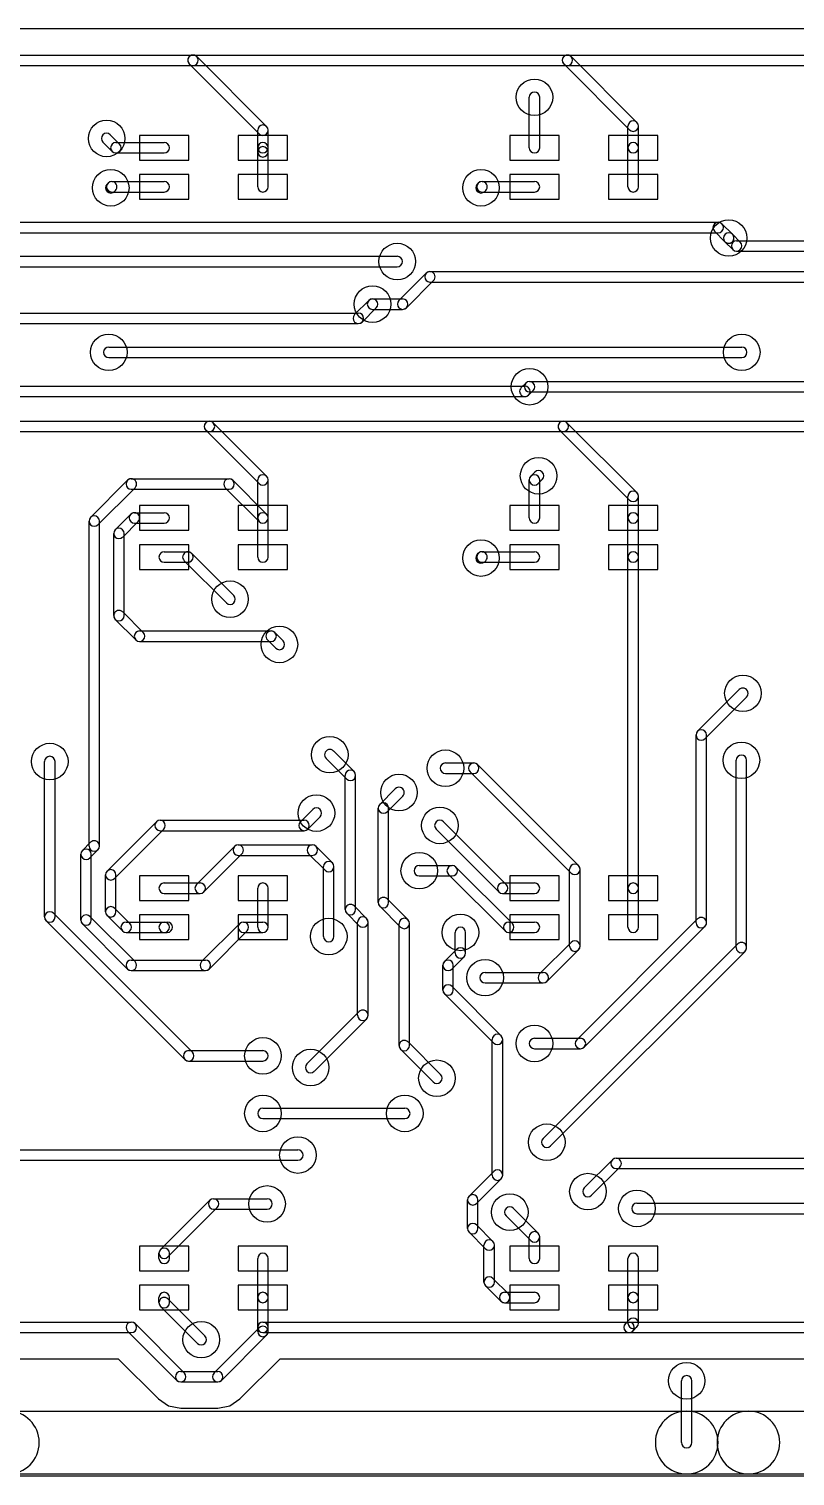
# Model space of a CAD drawing. Extents: x 67 to 209, y -168 to -95.
# Drawn here: x 140.51 to 159.13, y -167.81 to -132.64 of the extents above; entities that cross this region are included whole.
import ezdxf

# ---------------------------------------------------------------- set-up
doc = ezdxf.new("R2010")
doc.units = 0
doc.header["$MEASUREMENT"] = 0
doc.layers.add('BLACK', color=250, linetype='CONTINUOUS')

msp = doc.modelspace()

# ---------------------------------------------------------------- linework, layer by layer
at = {"layer": 'BLACK'}
for p, q in [((144.5, -132.638), (135.7, -132.638)), ((144.5, -132.638), (135.7, -132.638)), ((153.6, -132.638), (144.5, -132.638)), ((153.6, -132.638), (144.5, -132.638)), ((162.2, -132.638), (153.6, -132.638)), ((162.2, -132.638), (153.6, -132.638)), ((135.7, -133.273), (144.5, -133.273)), ((144.5, -133.273), (153.6, -133.273)), ((146.29, -135.01), (144.59, -133.31)), ((153.6, -133.273), (162.2, -133.273)), ((155.29, -134.91), (153.69, -133.31)), ((135.7, -133.527), (144.5, -133.527)), ((146.11, -135.19), (144.41, -133.49)), ((144.5, -133.527), (153.6, -133.527)), ((155.11, -135.09), (153.51, -133.49)), ((153.6, -133.527), (162.2, -133.527)), ((152.673, -135.525), (152.673, -134.3)), ((152.927, -135.525), (152.927, -134.3)), ((155.073, -135.525), (155.073, -135)), ((155.327, -135.525), (155.327, -135)), ((142.31, -135.39), (142.535, -135.615)), ((142.49, -135.21), (142.715, -135.435)), ((142.625, -135.398), (143.8, -135.398)), ((143.2, -135.225), (143.2, -135.825)), ((144.4, -135.225), (143.2, -135.225)), ((144.4, -135.825), (144.4, -135.225)), ((145.6, -135.225), (145.6, -135.825)), ((146.8, -135.225), (145.6, -135.225)), ((146.073, -135.525), (146.073, -135.1)), ((146.327, -135.525), (146.327, -135.1)), ((146.8, -135.825), (146.8, -135.225)), ((152.2, -135.225), (152.2, -135.825)), ((153.4, -135.225), (152.2, -135.225)), ((153.4, -135.825), (153.4, -135.225)), ((154.6, -135.225), (154.6, -135.825)), ((155.8, -135.225), (154.6, -135.225)), ((155.8, -135.825), (155.8, -135.225)), ((142.625, -135.652), (143.8, -135.652)), ((146.073, -135.625), (146.073, -135.525)), ((146.073, -135.625), (146.073, -135.525)), ((146.073, -135.625), (146.073, -135.525)), ((146.073, -136.475), (146.073, -135.625)), ((146.073, -136.475), (146.073, -135.625)), ((146.327, -135.625), (146.327, -135.525)), ((146.327, -135.625), (146.327, -135.525)), ((146.327, -135.625), (146.327, -135.525)), ((146.327, -136.475), (146.327, -135.625)), ((146.327, -136.475), (146.327, -135.625)), ((155.073, -136.475), (155.073, -135.525)), ((155.073, -136.475), (155.073, -135.525)), ((155.073, -136.475), (155.073, -135.525)), ((155.327, -136.475), (155.327, -135.525)), ((155.327, -136.475), (155.327, -135.525)), ((155.327, -136.475), (155.327, -135.525)), ((143.2, -135.825), (144.4, -135.825)), ((145.6, -135.825), (146.8, -135.825)), ((152.2, -135.825), (153.4, -135.825)), ((154.6, -135.825), (155.8, -135.825)), ((142.41, -136.41), (142.435, -136.385)), ((142.525, -136.348), (143.8, -136.348)), ((143.2, -136.175), (143.2, -136.775)), ((144.4, -136.175), (143.2, -136.175)), ((144.4, -136.775), (144.4, -136.175)), ((145.6, -136.175), (145.6, -136.775)), ((146.8, -136.175), (145.6, -136.175)), ((146.8, -136.775), (146.8, -136.175)), ((151.41, -136.41), (151.435, -136.385)), ((151.525, -136.348), (152.8, -136.348)), ((152.2, -136.175), (152.2, -136.775)), ((153.4, -136.175), (152.2, -136.175)), ((153.4, -136.775), (153.4, -136.175)), ((154.6, -136.175), (154.6, -136.775)), ((155.8, -136.175), (154.6, -136.175)), ((155.8, -136.775), (155.8, -136.175)), ((142.525, -136.602), (143.8, -136.602)), ((142.59, -136.59), (142.615, -136.565)), ((143.2, -136.775), (144.4, -136.775)), ((145.6, -136.775), (146.8, -136.775)), ((151.525, -136.602), (152.8, -136.602)), ((151.59, -136.59), (151.615, -136.565)), ((152.2, -136.775), (153.4, -136.775)), ((154.6, -136.775), (155.8, -136.775)), ((138.527, -137.339), (157.266, -137.339)), ((157.611, -137.63), (157.356, -137.376)), ((138.527, -137.593), (157.266, -137.593)), ((157.431, -137.81), (157.176, -137.556)), ((157.623, -138.003), (157.431, -137.809)), ((157.803, -137.824), (157.611, -137.63)), ((157.713, -137.786), (180.734, -137.786)), ((139.719, -138.165), (149.464, -138.165)), ((157.713, -138.04), (180.734, -138.04)), ((139.719, -138.419), (149.464, -138.419)), ((149.506, -139.238), (150.169, -138.574)), ((150.259, -138.537), (190.45, -138.537)), ((149.686, -139.418), (150.349, -138.754)), ((150.259, -138.791), (190.45, -138.791)), ((148.773, -139.238), (148.428, -139.583)), ((148.863, -139.201), (149.596, -139.201)), ((128.615, -139.546), (148.518, -139.546)), ((148.953, -139.418), (148.608, -139.763)), ((148.863, -139.455), (149.596, -139.455)), ((128.615, -139.8), (148.518, -139.8)), ((142.452, -140.372), (157.838, -140.372)), ((142.452, -140.626), (157.838, -140.626)), ((131.407, -141.321), (152.567, -141.321)), ((152.478, -141.358), (152.592, -141.245)), ((152.681, -141.208), (182.156, -141.208)), ((131.407, -141.575), (152.567, -141.575)), ((152.656, -141.538), (152.77, -141.425)), ((152.681, -141.462), (182.156, -141.462)), ((135.7, -142.173), (144.9, -142.173)), ((135.7, -142.427), (144.9, -142.427)), ((146.11, -143.69), (144.81, -142.39)), ((144.9, -142.173), (153.5, -142.173)), ((144.9, -142.427), (153.5, -142.427)), ((146.29, -143.51), (144.99, -142.21)), ((155.11, -144.09), (153.41, -142.39)), ((153.5, -142.173), (162.7, -142.173)), ((153.5, -142.427), (162.7, -142.427)), ((155.29, -143.91), (153.59, -142.21)), ((152.81, -143.41), (152.71, -143.51)), ((142.01, -144.51), (142.91, -143.61)), ((142.19, -144.69), (143.09, -143.79)), ((143, -143.573), (145.375, -143.573)), ((143, -143.827), (145.375, -143.827)), ((145.285, -143.79), (146.11, -144.615)), ((145.465, -143.61), (146.29, -144.435)), ((146.073, -144.525), (146.073, -143.6)), ((146.327, -144.525), (146.327, -143.6)), ((152.673, -144.525), (152.673, -143.6)), ((152.99, -143.59), (152.89, -143.69)), ((152.927, -144.525), (152.927, -143.6)), ((143.2, -144.225), (143.2, -144.825)), ((144.4, -144.225), (143.2, -144.225)), ((144.4, -144.825), (144.4, -144.225)), ((145.6, -144.225), (145.6, -144.825)), ((146.8, -144.225), (145.6, -144.225)), ((146.8, -144.825), (146.8, -144.225)), ((152.2, -144.225), (152.2, -144.825)), ((153.4, -144.225), (152.2, -144.225)), ((153.4, -144.825), (153.4, -144.225)), ((154.6, -144.225), (154.6, -144.825)), ((155.8, -144.225), (154.6, -144.225)), ((155.073, -144.525), (155.073, -144)), ((155.327, -144.525), (155.327, -144)), ((155.8, -144.825), (155.8, -144.225)), ((142.61, -144.81), (142.985, -144.435)), ((143.075, -144.398), (143.8, -144.398)), ((146.073, -145.475), (146.073, -144.525)), ((146.327, -145.475), (146.327, -144.525)), ((155.073, -145.475), (155.073, -144.525)), ((155.327, -145.475), (155.327, -144.525)), ((141.973, -152.5), (141.973, -144.6)), ((142.227, -152.5), (142.227, -144.6)), ((142.573, -146.9), (142.573, -144.9)), ((142.79, -144.99), (143.165, -144.615)), ((142.827, -146.9), (142.827, -144.9)), ((143.075, -144.652), (143.8, -144.652)), ((143.2, -144.825), (144.4, -144.825)), ((145.6, -144.825), (146.8, -144.825)), ((152.2, -144.825), (153.4, -144.825)), ((154.6, -144.825), (155.8, -144.825)), ((143.2, -145.175), (143.2, -145.775)), ((144.4, -145.175), (143.2, -145.175)), ((144.4, -145.775), (144.4, -145.175)), ((145.6, -145.175), (145.6, -145.775)), ((146.8, -145.175), (145.6, -145.175)), ((146.8, -145.775), (146.8, -145.175)), ((152.2, -145.175), (152.2, -145.775)), ((153.4, -145.175), (152.2, -145.175)), ((153.4, -145.775), (153.4, -145.175)), ((154.6, -145.175), (154.6, -145.775)), ((155.8, -145.175), (154.6, -145.175)), ((155.8, -145.775), (155.8, -145.175)), ((143.8, -145.348), (144.375, -145.348)), ((143.8, -145.602), (144.375, -145.602)), ((145.31, -146.59), (144.285, -145.565)), ((145.49, -146.41), (144.465, -145.385)), ((151.41, -145.41), (151.435, -145.385)), ((151.525, -145.348), (152.8, -145.348)), ((151.525, -145.602), (152.8, -145.602)), ((151.59, -145.59), (151.615, -145.565)), ((155.073, -153.525), (155.073, -145.475)), ((155.327, -153.525), (155.327, -145.475)), ((143.2, -145.775), (144.4, -145.775)), ((145.6, -145.775), (146.8, -145.775)), ((152.2, -145.775), (153.4, -145.775)), ((154.6, -145.775), (155.8, -145.775)), ((143.11, -147.49), (142.61, -146.99)), ((143.29, -147.31), (142.79, -146.81)), ((143.2, -147.273), (146.4, -147.273)), ((146.69, -147.51), (146.49, -147.31)), ((143.2, -147.527), (146.4, -147.527)), ((146.51, -147.69), (146.31, -147.49)), ((156.765, -149.711), (157.777, -148.698)), ((156.945, -149.891), (157.957, -148.878)), ((156.728, -154.363), (156.728, -149.801)), ((156.982, -154.363), (156.982, -149.801)), ((148.416, -150.692), (147.914, -150.19)), ((140.892, -154.225), (140.892, -150.446)), ((141.146, -154.225), (141.146, -150.446)), ((148.236, -150.872), (147.734, -150.37)), ((150.636, -150.481), (151.323, -150.481)), ((151.413, -150.518), (153.871, -152.976)), ((157.703, -154.97), (157.703, -150.416)), ((157.957, -154.97), (157.957, -150.416)), ((148.199, -154.046), (148.199, -150.782)), ((148.453, -154.046), (148.453, -150.782)), ((150.636, -150.735), (151.323, -150.735)), ((151.233, -150.698), (153.691, -153.156)), ((149.038, -151.488), (149.417, -151.109)), ((147.41, -151.61), (147.11, -151.91)), ((149.001, -153.875), (149.001, -151.578)), ((149.218, -151.668), (149.597, -151.289)), ((149.255, -153.875), (149.255, -151.578)), ((143.61, -151.91), (142.41, -153.11)), ((143.7, -151.873), (147.2, -151.873)), ((147.59, -151.79), (147.29, -152.09)), ((150.59, -151.91), (152.115, -153.435)), ((143.79, -152.09), (142.59, -153.29)), ((143.7, -152.127), (147.2, -152.127)), ((150.41, -152.09), (151.935, -153.615)), ((141.81, -152.61), (142.01, -152.41)), ((141.99, -152.79), (142.19, -152.59)), ((144.585, -153.435), (145.51, -152.51)), ((145.6, -152.473), (147.4, -152.473)), ((147.49, -152.51), (147.89, -152.91)), ((141.773, -154.3), (141.773, -152.7)), ((142.027, -154.3), (142.027, -152.7)), ((144.765, -153.615), (145.69, -152.69)), ((145.6, -152.727), (147.4, -152.727)), ((147.31, -152.69), (147.71, -153.09)), ((147.673, -154.7), (147.673, -153)), ((147.927, -154.7), (147.927, -153)), ((150, -152.973), (150.8, -152.973)), ((150.89, -153.01), (152.265, -154.385)), ((142.373, -154.1), (142.373, -153.2)), ((142.627, -154.1), (142.627, -153.2)), ((143.2, -153.225), (143.2, -153.825)), ((144.4, -153.225), (143.2, -153.225)), ((144.4, -153.825), (144.4, -153.225)), ((145.6, -153.225), (145.6, -153.825)), ((146.8, -153.225), (145.6, -153.225)), ((146.8, -153.825), (146.8, -153.225)), ((150, -153.227), (150.8, -153.227)), ((150.71, -153.19), (152.085, -154.565)), ((152.2, -153.225), (152.2, -153.825)), ((153.4, -153.225), (152.2, -153.225)), ((153.4, -153.825), (153.4, -153.225)), ((153.654, -154.933), (153.654, -153.066)), ((153.908, -154.933), (153.908, -153.066)), ((154.6, -153.225), (154.6, -153.825)), ((155.8, -153.225), (154.6, -153.225)), ((155.8, -153.825), (155.8, -153.225)), ((143.8, -153.398), (144.675, -153.398)), ((143.8, -153.652), (144.675, -153.652)), ((146.073, -154.475), (146.073, -153.525)), ((146.327, -154.475), (146.327, -153.525)), ((152.025, -153.398), (152.8, -153.398)), ((152.025, -153.652), (152.8, -153.652)), ((155.073, -154.475), (155.073, -153.525)), ((155.327, -154.475), (155.327, -153.525)), ((142.59, -154.01), (142.965, -154.385)), ((143.2, -153.825), (144.4, -153.825)), ((145.6, -153.825), (146.8, -153.825)), ((148.718, -154.258), (148.416, -153.956)), ((149.546, -154.473), (149.038, -153.965)), ((149.726, -154.293), (149.218, -153.785)), ((152.2, -153.825), (153.4, -153.825)), ((154.6, -153.825), (155.8, -153.825)), ((140.929, -154.315), (144.304, -157.69)), ((141.109, -154.135), (144.484, -157.51)), ((142.91, -155.49), (141.81, -154.39)), ((143.09, -155.31), (141.99, -154.21)), ((142.41, -154.19), (142.785, -154.565)), ((142.875, -154.348), (143.8, -154.348)), ((143.2, -154.175), (143.2, -154.775)), ((144.4, -154.175), (143.2, -154.175)), ((143.8, -154.348), (143.875, -154.348)), ((144.4, -154.775), (144.4, -154.175)), ((145.635, -154.385), (144.71, -155.31)), ((145.6, -154.175), (145.6, -154.775)), ((146.8, -154.175), (145.6, -154.175)), ((145.725, -154.348), (146.2, -154.348)), ((146.8, -154.775), (146.8, -154.175)), ((148.538, -154.438), (148.236, -154.136)), ((148.501, -156.615), (148.501, -154.348)), ((148.755, -156.615), (148.755, -154.348)), ((149.509, -157.352), (149.509, -154.383)), ((149.763, -157.352), (149.763, -154.383)), ((152.175, -154.348), (152.8, -154.348)), ((152.2, -154.175), (152.2, -154.775)), ((153.4, -154.175), (152.2, -154.175)), ((153.4, -154.775), (153.4, -154.175)), ((153.828, -157.21), (156.765, -154.273)), ((154.6, -154.175), (154.6, -154.775)), ((155.8, -154.175), (154.6, -154.175)), ((155.8, -154.775), (155.8, -154.175)), ((142.875, -154.602), (143.8, -154.602)), ((143.2, -154.775), (144.4, -154.775)), ((143.8, -154.602), (143.875, -154.602)), ((145.815, -154.565), (144.89, -155.49)), ((145.6, -154.775), (146.8, -154.775)), ((145.725, -154.602), (146.2, -154.602)), ((150.873, -155.1), (150.873, -154.6)), ((151.127, -155.1), (151.127, -154.6)), ((152.175, -154.602), (152.8, -154.602)), ((152.2, -154.775), (153.4, -154.775)), ((154.008, -157.39), (156.945, -154.453)), ((154.6, -154.775), (155.8, -154.775)), ((150.91, -155.01), (150.61, -155.31)), ((153.691, -154.843), (152.924, -155.61)), ((153.01, -159.61), (157.74, -154.88)), ((153.871, -155.023), (153.104, -155.79)), ((153.19, -159.79), (157.92, -155.06)), ((143, -155.273), (144.8, -155.273)), ((150.573, -156), (150.573, -155.4)), ((151.09, -155.19), (150.79, -155.49)), ((150.827, -156), (150.827, -155.4)), ((143, -155.527), (144.8, -155.527)), ((151.6, -155.573), (153.014, -155.573)), ((151.6, -155.827), (153.014, -155.827)), ((150.61, -156.09), (151.81, -157.29)), ((150.79, -155.91), (151.99, -157.11)), ((147.269, -157.794), (148.538, -156.525)), ((147.449, -157.974), (148.718, -156.705)), ((151.773, -160.5), (151.773, -157.2)), ((152.027, -160.5), (152.027, -157.2)), ((152.8, -157.173), (153.918, -157.173)), ((144.394, -157.473), (146.2, -157.473)), ((150.339, -158.235), (149.546, -157.442)), ((150.519, -158.055), (149.726, -157.262)), ((152.8, -157.427), (153.918, -157.427)), ((144.394, -157.727), (146.2, -157.727)), ((146.2, -158.873), (149.648, -158.873)), ((146.2, -159.127), (149.648, -159.127)), ((136.988, -159.885), (147.05, -159.885)), ((136.988, -160.139), (147.05, -160.139)), ((154.01, -160.81), (154.695, -160.125)), ((154.19, -160.99), (154.875, -160.305)), ((154.785, -160.088), (168.227, -160.088)), ((154.785, -160.342), (168.227, -160.342)), ((151.81, -160.41), (151.21, -161.01)), ((151.99, -160.59), (151.39, -161.19)), ((144.91, -161.11), (143.71, -162.31)), ((145, -161.073), (146.3, -161.073)), ((151.173, -161.8), (151.173, -161.1)), ((151.427, -161.8), (151.427, -161.1)), ((145.09, -161.29), (143.89, -162.49)), ((145, -161.327), (146.3, -161.327)), ((152.29, -161.31), (152.89, -161.91)), ((155.29, -161.183), (161.527, -161.183)), ((155.29, -161.437), (161.527, -161.437)), ((151.39, -161.71), (151.79, -162.11)), ((152.11, -161.49), (152.71, -162.09)), ((151.21, -161.89), (151.61, -162.29)), ((152.673, -162.525), (152.673, -162)), ((152.927, -162.525), (152.927, -162)), ((143.2, -162.225), (143.2, -162.825)), ((144.4, -162.225), (143.2, -162.225)), ((143.673, -162.525), (143.673, -162.4)), ((143.927, -162.525), (143.927, -162.4)), ((144.4, -162.825), (144.4, -162.225)), ((145.6, -162.225), (145.6, -162.825)), ((146.8, -162.225), (145.6, -162.225)), ((146.8, -162.825), (146.8, -162.225)), ((151.573, -163.1), (151.573, -162.2)), ((151.827, -163.1), (151.827, -162.2)), ((152.2, -162.225), (152.2, -162.825)), ((153.4, -162.225), (152.2, -162.225)), ((153.4, -162.825), (153.4, -162.225)), ((154.6, -162.225), (154.6, -162.825)), ((155.8, -162.225), (154.6, -162.225)), ((155.8, -162.825), (155.8, -162.225)), ((143.2, -162.825), (144.4, -162.825)), ((145.6, -162.825), (146.8, -162.825)), ((146.073, -163.475), (146.073, -162.525)), ((146.327, -163.475), (146.327, -162.525)), ((152.2, -162.825), (153.4, -162.825)), ((154.6, -162.825), (155.8, -162.825)), ((155.073, -163.475), (155.073, -162.525)), ((155.327, -163.475), (155.327, -162.525)), ((143.2, -163.175), (143.2, -163.775)), ((144.4, -163.175), (143.2, -163.175)), ((144.4, -163.775), (144.4, -163.175)), ((145.6, -163.175), (145.6, -163.775)), ((146.8, -163.175), (145.6, -163.175)), ((146.8, -163.775), (146.8, -163.175)), ((151.61, -163.19), (151.985, -163.565)), ((151.79, -163.01), (152.165, -163.385)), ((152.2, -163.175), (152.2, -163.775)), ((153.4, -163.175), (152.2, -163.175)), ((153.4, -163.775), (153.4, -163.175)), ((154.6, -163.175), (154.6, -163.775)), ((155.8, -163.175), (154.6, -163.175)), ((155.8, -163.775), (155.8, -163.175)), ((143.673, -163.6), (143.673, -163.475)), ((144.79, -164.41), (143.89, -163.51)), ((143.927, -163.6), (143.927, -163.475)), ((146.073, -164.2), (146.073, -163.475)), ((146.327, -164.2), (146.327, -163.475)), ((152.075, -163.348), (152.8, -163.348)), ((155.073, -164.1), (155.073, -163.475)), ((155.327, -164.1), (155.327, -163.475)), ((143.2, -163.775), (144.4, -163.775)), ((144.61, -164.59), (143.71, -163.69)), ((145.6, -163.775), (146.8, -163.775)), ((152.075, -163.602), (152.8, -163.602)), ((152.2, -163.775), (153.4, -163.775)), ((154.6, -163.775), (155.8, -163.775)), ((137.1, -164.073), (143, -164.073)), ((143.09, -164.11), (144.29, -165.31)), ((145.01, -165.31), (146.11, -164.21)), ((146.073, -164.3), (146.073, -164.2)), ((146.2, -164.073), (155.1, -164.073)), ((146.327, -164.3), (146.327, -164.2)), ((155.11, -164.01), (155.01, -164.11)), ((155.1, -164.073), (161, -164.073)), ((155.29, -164.19), (155.19, -164.29)), ((137.1, -164.327), (143, -164.327)), ((142.91, -164.29), (144.11, -165.49)), ((145.19, -165.49), (146.29, -164.39)), ((146.2, -164.327), (155.1, -164.327)), ((155.1, -164.327), (161, -164.327)), ((137.1, -164.962), (142.684, -164.962)), ((137.1, -164.962), (142.684, -164.962)), ((142.684, -164.962), (143.661, -165.939)), ((142.684, -164.962), (143.661, -165.939)), ((145.639, -165.939), (146.616, -164.962)), ((145.639, -165.939), (146.616, -164.962)), ((146.616, -164.962), (155.1, -164.962)), ((146.616, -164.962), (155.1, -164.962)), ((155.1, -164.962), (160.684, -164.962)), ((155.1, -164.962), (160.684, -164.962)), ((144.2, -165.273), (145.1, -165.273)), ((144.2, -165.527), (145.1, -165.527)), ((156.373, -167), (156.373, -165.5)), ((156.627, -167), (156.627, -165.5)), ((143.661, -165.939), (143.661, -165.939)), ((143.661, -165.939), (143.908, -166.104)), ((143.661, -165.939), (143.661, -165.939)), ((143.661, -165.939), (143.908, -166.104)), ((145.392, -166.104), (145.639, -165.939)), ((145.392, -166.104), (145.639, -165.939)), ((140, -166.238), (156.5, -166.238)), ((143.908, -166.104), (144.2, -166.162)), ((143.908, -166.104), (144.2, -166.162)), ((144.2, -166.162), (145.1, -166.162)), ((144.2, -166.162), (145.1, -166.162)), ((145.1, -166.162), (145.392, -166.104)), ((145.1, -166.162), (145.392, -166.104)), ((145.1, -166.162), (145.1, -166.162)), ((145.1, -166.162), (145.1, -166.162)), ((145.392, -166.104), (145.392, -166.104)), ((145.392, -166.104), (145.392, -166.104)), ((156.5, -166.238), (158, -166.238)), ((158, -166.238), (174.4, -166.238)), ((140, -167.762), (156.5, -167.762)), ((156.5, -167.762), (158, -167.762)), ((158, -167.762), (174.4, -167.762)), ((209.315, -167.815), (70.4091, -167.815)), ((209.315, -167.815), (70.4091, -167.815))]:
    msp.add_line(p, q, dxfattribs=at)
for centre in [(152.8, -134.3), (142.4, -135.3), (142.5, -136.5), (151.5, -136.5), (157.521, -137.72), (149.464, -138.292), (148.863, -139.328), (142.452, -140.499), (157.838, -140.499), (152.681, -141.335), (152.9, -143.5), (151.5, -145.5), (145.4, -146.5), (146.6, -147.6), (157.867, -148.788), (147.824, -150.28), (141.019, -150.446), (150.636, -150.608), (157.83, -150.416), (149.507, -151.199), (147.5, -151.7), (150.5, -152), (150, -153.1), (147.8, -154.7), (151, -154.6), (151.6, -155.7), (152.8, -157.3), (146.2, -157.6), (147.359, -157.884), (150.429, -158.145), (146.2, -159), (149.648, -159), (153.1, -159.7), (147.05, -160.012), (146.3, -161.2), (154.1, -160.9), (152.2, -161.4), (155.29, -161.31), (144.7, -164.5), (156.5, -165.5)]:
    msp.add_circle(centre, 0.4445, dxfattribs=at)
for centre, radius, start, end in [((144.5, -133.4), 0.127, 405, 585), ((144.5, -133.4), 0.127, 90, 270), ((144.5, -133.4), 0.127, 270, 450), ((153.6, -133.4), 0.127, 405, 585), ((153.6, -133.4), 0.127, 90, 270), ((153.6, -133.4), 0.127, 270, 450), ((152.8, -134.3), 0.127, 360, 540), ((146.2, -135.1), 0.127, 360, 540), ((146.2, -135.1), 0.127, 225, 405), ((155.2, -135), 0.127, 360, 540), ((155.2, -135), 0.127, 225, 405), ((142.4, -135.3), 0.127, 45, 225), ((142.625, -135.525), 0.127, 90, 270), ((143.8, -135.525), 0.127, 270, 450), ((146.2, -135.525), 0.127, 360, 540), ((146.2, -135.525), 0.127, 360, 540), ((146.2, -135.525), 0.127, 360, 540), ((155.2, -135.525), 0.127, 360, 540), ((155.2, -135.525), 0.127, 360, 540), ((155.2, -135.525), 0.127, 360, 540), ((142.625, -135.525), 0.127, 225, 405), ((146.2, -135.625), 0.127, 360, 540), ((146.2, -135.625), 0.127, 360, 540), ((146.2, -135.525), 0.127, 180, 360), ((146.2, -135.625), 0.127, 180, 360), ((146.2, -135.625), 0.127, 180, 360), ((146.2, -135.625), 0.127, 180, 360), ((152.8, -135.525), 0.127, 180, 360), ((155.2, -135.525), 0.127, 180, 360), ((142.5, -136.5), 0.127, 135, 315), ((142.525, -136.475), 0.127, 90, 270), ((142.525, -136.475), 0.127, 315, 495), ((143.8, -136.475), 0.127, 270, 450), ((146.2, -136.475), 0.127, 180, 360), ((146.2, -136.475), 0.127, 180, 360), ((151.5, -136.5), 0.127, 135, 315), ((151.525, -136.475), 0.127, 90, 270), ((151.525, -136.475), 0.127, 315, 495), ((152.8, -136.475), 0.127, 270, 450), ((155.2, -136.475), 0.127, 180, 360), ((155.2, -136.475), 0.127, 180, 360), ((155.2, -136.475), 0.127, 180, 360), ((157.266, -137.466), 0.127, 405.1, 585.1), ((157.266, -137.466), 0.127, 270, 450), ((157.521, -137.72), 0.127, 404.8, 584.8), ((157.521, -137.72), 0.127, 225.1, 405.1), ((157.713, -137.913), 0.127, 90, 270), ((157.713, -137.913), 0.127, 224.8, 404.8), ((149.464, -138.292), 0.127, 270, 450), ((150.259, -138.664), 0.127, 90, 270), ((150.259, -138.664), 0.127, 315, 495), ((148.863, -139.328), 0.127, 90, 270), ((148.863, -139.328), 0.127, -45, 135), ((149.596, -139.328), 0.127, 135, 315), ((149.596, -139.328), 0.127, 270, 450), ((148.518, -139.673), 0.127, 135, 315), ((148.518, -139.673), 0.127, 270, 450), ((142.452, -140.499), 0.127, 90, 270), ((157.838, -140.499), 0.127, 270, 450), ((152.567, -141.448), 0.127, 134.7, 314.7), ((152.681, -141.335), 0.127, 90, 270), ((152.567, -141.448), 0.127, 270, 450), ((152.681, -141.335), 0.127, 314.7, 494.7), ((144.9, -142.3), 0.127, 405, 585), ((144.9, -142.3), 0.127, 90, 270), ((144.9, -142.3), 0.127, 270, 450), ((153.5, -142.3), 0.127, 405, 585), ((153.5, -142.3), 0.127, 90, 270), ((153.5, -142.3), 0.127, 270, 450), ((146.2, -143.6), 0.127, 360, 540), ((146.2, -143.6), 0.127, 225, 405), ((152.8, -143.6), 0.127, 360, 540), ((152.8, -143.6), 0.127, 135, 315), ((152.9, -143.5), 0.127, -45, 135), ((143, -143.7), 0.127, 90, 270), ((143, -143.7), 0.127, 315, 495), ((145.375, -143.7), 0.127, 45, 225), ((145.375, -143.7), 0.127, 270, 450), ((155.2, -144), 0.127, 360, 540), ((155.2, -144), 0.127, 225, 405), ((142.1, -144.6), 0.127, 360, 540), ((142.1, -144.6), 0.127, 135, 315), ((143.075, -144.525), 0.127, 90, 270), ((143.075, -144.525), 0.127, 315, 495), ((143.8, -144.525), 0.127, 270, 450), ((146.2, -144.525), 0.127, 360, 540), ((146.2, -144.525), 0.127, 180, 360), ((146.2, -144.525), 0.127, 225, 405), ((152.8, -144.525), 0.127, 180, 360), ((155.2, -144.525), 0.127, 360, 540), ((155.2, -144.525), 0.127, 180, 360), ((142.7, -144.9), 0.127, 360, 540), ((142.7, -144.9), 0.127, 135, 315), ((143.8, -145.475), 0.127, 90, 270), ((144.375, -145.475), 0.127, 405, 585), ((144.375, -145.475), 0.127, 270, 450), ((146.2, -145.475), 0.127, 180, 360), ((151.5, -145.5), 0.127, 135, 315), ((151.525, -145.475), 0.127, 90, 270), ((151.525, -145.475), 0.127, 315, 495), ((152.8, -145.475), 0.127, 270, 450), ((155.2, -145.475), 0.127, 360, 540), ((155.2, -145.475), 0.127, 180, 360), ((145.4, -146.5), 0.127, 225, 405), ((142.7, -146.9), 0.127, 405, 585), ((142.7, -146.9), 0.127, 180, 360), ((143.2, -147.4), 0.127, 90, 270), ((143.2, -147.4), 0.127, 225, 405), ((146.4, -147.4), 0.127, 405, 585), ((146.4, -147.4), 0.127, 270, 450), ((146.6, -147.6), 0.127, 225, 405), ((157.867, -148.788), 0.127, 315, 495), ((156.855, -149.801), 0.127, 360, 540), ((156.855, -149.801), 0.127, 135, 315), ((147.824, -150.28), 0.127, 405, 585), ((141.019, -150.446), 0.127, 360, 540), ((150.636, -150.608), 0.127, 90, 270), ((151.323, -150.608), 0.127, 45, 225), ((151.323, -150.608), 0.127, 270, 450), ((157.83, -150.416), 0.127, 360, 540), ((148.326, -150.782), 0.127, 360, 540), ((148.326, -150.782), 0.127, 225, 405), ((149.507, -151.199), 0.127, 315, 495), ((147.5, -151.7), 0.127, -45, 135), ((149.128, -151.578), 0.127, 360, 540), ((149.128, -151.578), 0.127, 135, 315), ((143.7, -152), 0.127, 90, 270), ((143.7, -152), 0.127, -45, 135), ((147.2, -152), 0.127, 135, 315), ((147.2, -152), 0.127, 270, 450), ((150.5, -152), 0.127, 45, 225), ((141.9, -152.7), 0.127, 360, 540), ((141.9, -152.7), 0.127, 135, 315), ((142.1, -152.5), 0.127, 180, 360), ((142.1, -152.5), 0.127, 315, 495), ((145.6, -152.6), 0.127, 90, 270), ((145.6, -152.6), 0.127, 315, 495), ((147.4, -152.6), 0.127, 45, 225), ((147.4, -152.6), 0.127, 270, 450), ((147.8, -153), 0.127, 360, 540), ((147.8, -153), 0.127, 225, 405), ((150, -153.1), 0.127, 90, 270), ((150.8, -153.1), 0.127, 45, 225), ((150.8, -153.1), 0.127, 270, 450), ((153.781, -153.066), 0.127, 360, 540), ((153.781, -153.066), 0.127, 225, 405), ((142.5, -153.2), 0.127, 360, 540), ((142.5, -153.2), 0.127, 135, 315), ((143.8, -153.525), 0.127, 90, 270), ((144.675, -153.525), 0.127, 135, 315), ((144.675, -153.525), 0.127, 270, 450), ((146.2, -153.525), 0.127, 360, 540), ((152.025, -153.525), 0.127, 90, 270), ((152.025, -153.525), 0.127, 225, 405), ((152.8, -153.525), 0.127, 270, 450), ((155.2, -153.525), 0.127, 360, 540), ((155.2, -153.525), 0.127, 180, 360), ((142.5, -154.1), 0.127, 45, 225), ((148.326, -154.046), 0.127, 405, 585), ((148.326, -154.046), 0.127, 180, 360), ((149.128, -153.875), 0.127, 405, 585), ((149.128, -153.875), 0.127, 180, 360), ((141.019, -154.225), 0.127, 45, 225), ((141.019, -154.225), 0.127, 180, 360), ((141.9, -154.3), 0.127, 405, 585), ((141.9, -154.3), 0.127, 180, 360), ((142.5, -154.1), 0.127, 180, 360), ((142.875, -154.475), 0.127, 90, 270), ((142.875, -154.475), 0.127, 225, 405), ((143.8, -154.475), 0.127, 90, 270), ((143.8, -154.475), 0.127, 270, 450), ((143.875, -154.475), 0.127, 270, 450), ((145.725, -154.475), 0.127, 90, 270), ((145.725, -154.475), 0.127, -45, 135), ((146.2, -154.475), 0.127, 270, 450), ((148.628, -154.348), 0.127, 360, 540), ((148.628, -154.348), 0.127, 225, 405), ((149.636, -154.383), 0.127, 360, 540), ((149.636, -154.383), 0.127, 225, 405), ((152.175, -154.475), 0.127, 90, 270), ((152.175, -154.475), 0.127, 225, 405), ((152.8, -154.475), 0.127, 270, 450), ((156.855, -154.363), 0.127, 180, 360), ((156.855, -154.363), 0.127, 315, 495), ((146.2, -154.475), 0.127, 180, 360), ((147.8, -154.7), 0.127, 180, 360), ((151, -154.6), 0.127, 360, 540), ((155.2, -154.475), 0.127, 180, 360), ((151, -155.1), 0.127, 180, 360), ((151, -155.1), 0.127, -45, 135), ((153.781, -154.933), 0.127, 180, 360), ((153.781, -154.933), 0.127, -45, 135), ((157.83, -154.97), 0.127, 180, 360), ((157.83, -154.97), 0.127, 315, 495), ((143, -155.4), 0.127, 90, 270), ((143, -155.4), 0.127, 225, 405), ((144.8, -155.4), 0.127, 135, 315), ((144.8, -155.4), 0.127, 270, 450), ((150.7, -155.4), 0.127, 360, 540), ((150.7, -155.4), 0.127, 135, 315), ((151.6, -155.7), 0.127, 90, 270), ((153.014, -155.7), 0.127, 135, 315), ((153.014, -155.7), 0.127, 270, 450), ((150.7, -156), 0.127, 45, 225), ((150.7, -156), 0.127, 180, 360), ((148.628, -156.615), 0.127, 315, 495), ((148.628, -156.615), 0.127, 180, 360), ((149.636, -157.352), 0.127, 405, 585), ((151.9, -157.2), 0.127, 360, 540), ((151.9, -157.2), 0.127, 225, 405), ((152.8, -157.3), 0.127, 90, 270), ((153.918, -157.3), 0.127, 135, 315), ((153.918, -157.3), 0.127, 270, 450), ((144.394, -157.6), 0.127, 90, 270), ((144.394, -157.6), 0.127, 225, 405), ((146.2, -157.6), 0.127, 270, 450), ((149.636, -157.352), 0.127, 180, 360), ((147.359, -157.884), 0.127, 135, 315), ((150.429, -158.145), 0.127, 225, 405), ((146.2, -159), 0.127, 90, 270), ((149.648, -159), 0.127, 270, 450), ((153.1, -159.7), 0.127, 135, 315), ((147.05, -160.012), 0.127, 270, 450), ((151.9, -160.5), 0.127, -45, 135), ((154.785, -160.215), 0.127, 90, 270), ((154.785, -160.215), 0.127, 315, 495), ((151.9, -160.5), 0.127, 180, 360), ((145, -161.2), 0.127, 90, 270), ((145, -161.2), 0.127, -45, 135), ((146.3, -161.2), 0.127, 270, 450), ((151.3, -161.1), 0.127, 360, 540), ((151.3, -161.1), 0.127, 135, 315), ((154.1, -160.9), 0.127, 135, 315), ((152.2, -161.4), 0.127, 45, 225), ((155.29, -161.31), 0.127, 90, 270), ((151.3, -161.8), 0.127, 45, 225), ((151.3, -161.8), 0.127, 180, 360), ((151.7, -162.2), 0.127, 360, 540), ((151.7, -162.2), 0.127, 225, 405), ((152.8, -162), 0.127, 360, 540), ((152.8, -162), 0.127, 225, 405), ((143.8, -162.4), 0.127, 360, 540), ((143.8, -162.4), 0.127, 135, 315), ((146.2, -162.525), 0.127, 360, 540), ((155.2, -162.525), 0.127, 360, 540), ((143.8, -162.525), 0.127, 180, 360), ((152.8, -162.525), 0.127, 180, 360), ((151.7, -163.1), 0.127, 45, 225), ((151.7, -163.1), 0.127, 180, 360), ((143.8, -163.475), 0.127, 360, 540), ((143.8, -163.6), 0.127, 405, 585), ((146.2, -163.475), 0.127, 360, 540), ((146.2, -163.475), 0.127, 180, 360), ((152.075, -163.475), 0.127, 90, 270), ((152.075, -163.475), 0.127, 225, 405), ((152.8, -163.475), 0.127, 270, 450), ((155.2, -163.475), 0.127, 360, 540), ((155.2, -163.475), 0.127, 180, 360), ((143.8, -163.6), 0.127, 180, 360), ((143, -164.2), 0.127, 45, 225), ((143, -164.2), 0.127, 270, 450), ((146.2, -164.2), 0.127, 90, 270), ((146.2, -164.2), 0.127, 360, 540), ((146.2, -164.2), 0.127, 180, 360), ((146.2, -164.3), 0.127, 315, 495), ((155.1, -164.2), 0.127, 90, 270), ((155.1, -164.2), 0.127, 135, 315), ((155.2, -164.1), 0.127, 180, 360), ((155.1, -164.2), 0.127, 270, 450), ((155.2, -164.1), 0.127, -45, 135), ((144.7, -164.5), 0.127, 225, 405), ((146.2, -164.3), 0.127, 180, 360), ((144.2, -165.4), 0.127, 90, 270), ((144.2, -165.4), 0.127, 225, 405), ((145.1, -165.4), 0.127, 135, 315), ((145.1, -165.4), 0.127, 270, 450), ((156.5, -165.5), 0.127, 360, 540), ((140, -167), 0.762, 270, 450), ((156.5, -167), 0.762, 90, 270), ((156.5, -167), 0.762, 270, 450), ((158, -167), 0.762, 90, 270), ((158, -167), 0.762, 270, 450), ((156.5, -167), 0.127, 180, 360)]:
    msp.add_arc(centre, radius, start, end, dxfattribs=at)

doc.saveas('drawing.dxf')
